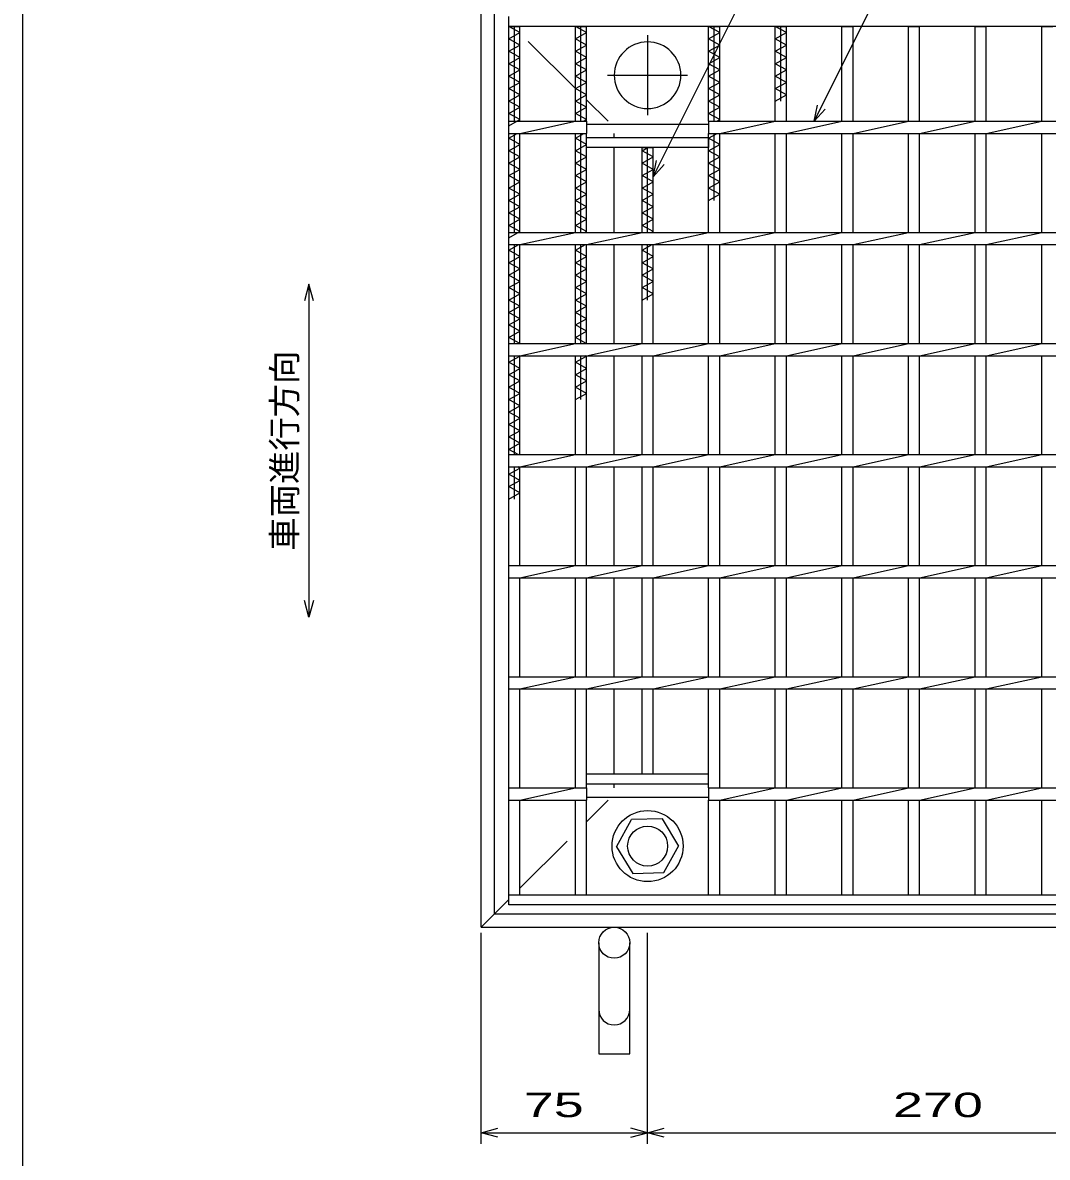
# Model space of a CAD drawing. Units: millimetres, scale not verified. Extents: x -910 to 866, y -641 to 527.
# Drawn here: x -864 to -403, y -246 to 265 of the extents above; entities that cross this region are included whole.
import ezdxf
from ezdxf.enums import TextEntityAlignment as Align

# ---------------------------------------------------------------- set-up
doc = ezdxf.new("R2010")
doc.units = ezdxf.units.MM
doc.header["$LTSCALE"] = 5
doc.linetypes.add('CHAIN', pattern=[18.5, 12, -1.5, 3.5, -1.5])
doc.linetypes.add('DASHED', pattern=[7.5, 6, -1.5])
for name, color, linetype, lineweight in [('0_2', 150, 'Continuous', 25), ('16', 3, 'Continuous', 25), ('19', 6, 'Continuous', 25), ('22', 4, 'Continuous', 25)]:
    doc.layers.add(name, color=color, linetype=linetype, lineweight=lineweight)
doc.styles.add('ベクトル', font='')
doc.styles.get('ベクトル').set_extended_font_data('ベクトル')

msp = doc.modelspace()

# ---------------------------------------------------------------- linework, layer by layer
at = {"layer": '0_2'}
msp.add_line((-864.5, -573.25), (-864.5, 526.75), dxfattribs=at)
at = {"layer": '16'}
for p, q in [((-645.601, 263.245), (-645.601, 267.745)), ((-250.601, 263.245), (-645.601, 263.245)), ((-645.601, -127.755), (-645.601, 263.245)), ((-645.601, 263.245), (-640.601, 263.245)), ((-640.601, 260.445), (-645.601, 263.245)), ((-643.101, 220.495), (-643.101, 263.245)), ((-640.601, 220.495), (-640.601, 263.245)), ((-615.601, 220.495), (-615.601, 263.245)), ((-615.601, 263.245), (-610.601, 263.245)), ((-610.601, 260.445), (-615.601, 263.245)), ((-613.101, 220.495), (-613.101, 263.245)), ((-610.601, 220.495), (-610.601, 263.245)), ((-555.601, 220.495), (-555.601, 263.245)), ((-555.601, 263.245), (-550.601, 263.245)), ((-550.601, 260.445), (-555.601, 263.245)), ((-553.101, 220.495), (-553.101, 263.245)), ((-550.601, 220.495), (-550.601, 263.245)), ((-525.601, 220.495), (-525.601, 263.245)), ((-525.601, 263.245), (-520.601, 263.245)), ((-520.601, 260.445), (-525.601, 263.245)), ((-523.101, 229.645), (-523.101, 263.245)), ((-520.601, 220.495), (-520.601, 263.245)), ((-495.601, 220.495), (-495.601, 263.245)), ((-495.601, 263.245), (-490.601, 263.245)), ((-490.601, 220.495), (-490.601, 263.245)), ((-465.601, 220.495), (-465.601, 263.245)), ((-465.601, 263.245), (-460.601, 263.245)), ((-460.601, 220.495), (-460.601, 263.245)), ((-435.601, 220.495), (-435.601, 263.245)), ((-435.601, 263.245), (-430.601, 263.245)), ((-430.601, 220.495), (-430.601, 263.245)), ((-405.601, 220.495), (-405.601, 263.245)), ((-405.601, 263.245), (-400.601, 263.245)), ((-645.601, 257.645), (-640.601, 260.445)), ((-640.601, 254.845), (-645.601, 257.645)), ((-615.601, 257.645), (-610.601, 260.445)), ((-610.601, 254.845), (-615.601, 257.645)), ((-555.601, 257.645), (-550.601, 260.445)), ((-550.601, 254.845), (-555.601, 257.645)), ((-525.601, 257.645), (-520.601, 260.445)), ((-520.601, 254.845), (-525.601, 257.645)), ((-645.601, 252.045), (-640.601, 254.845)), ((-640.601, 249.245), (-645.601, 252.045)), ((-615.601, 252.045), (-610.601, 254.845)), ((-610.601, 249.245), (-615.601, 252.045)), ((-555.601, 252.045), (-550.601, 254.845)), ((-550.601, 249.245), (-555.601, 252.045)), ((-525.601, 252.045), (-520.601, 254.845)), ((-520.601, 249.245), (-525.601, 252.045)), ((-645.601, 246.445), (-640.601, 249.245)), ((-640.601, 243.645), (-645.601, 246.445)), ((-615.601, 246.445), (-610.601, 249.245)), ((-610.601, 243.645), (-615.601, 246.445)), ((-555.601, 246.445), (-550.601, 249.245)), ((-550.601, 243.645), (-555.601, 246.445)), ((-525.601, 246.445), (-520.601, 249.245)), ((-520.601, 243.645), (-525.601, 246.445)), ((-645.601, 240.845), (-640.601, 243.645)), ((-640.601, 238.045), (-645.601, 240.845)), ((-615.601, 240.845), (-610.601, 243.645)), ((-610.601, 238.045), (-615.601, 240.845)), ((-555.601, 240.845), (-550.601, 243.645)), ((-550.601, 238.045), (-555.601, 240.845)), ((-525.601, 240.845), (-520.601, 243.645)), ((-520.601, 238.045), (-525.601, 240.845)), ((-645.601, 235.245), (-640.601, 238.045)), ((-640.601, 232.445), (-645.601, 235.245)), ((-615.601, 235.245), (-610.601, 238.045)), ((-610.601, 232.445), (-615.601, 235.245)), ((-555.601, 235.245), (-550.601, 238.045)), ((-550.601, 232.445), (-555.601, 235.245)), ((-525.601, 235.245), (-520.601, 238.045)), ((-520.601, 232.445), (-525.601, 235.245)), ((-645.601, 229.645), (-640.601, 232.445)), ((-615.601, 229.645), (-610.601, 232.445)), ((-555.601, 229.645), (-550.601, 232.445)), ((-525.601, 229.645), (-520.601, 232.445)), ((-640.601, 226.845), (-645.601, 229.645)), ((-645.601, 224.045), (-640.601, 226.845)), ((-610.601, 226.845), (-615.601, 229.645)), ((-615.601, 224.045), (-610.601, 226.845)), ((-550.601, 226.845), (-555.601, 229.645)), ((-555.601, 224.045), (-550.601, 226.845)), ((-640.601, 221.245), (-645.601, 224.045)), ((-645.601, 218.445), (-640.601, 221.245)), ((-645.601, 220.495), (-610.601, 220.495)), ((-645.601, 214.995), (-645.601, 220.495)), ((-640.601, 214.995), (-615.601, 220.495)), ((-610.601, 221.245), (-615.601, 224.045)), ((-611.94, 220.495), (-610.601, 221.245)), ((-610.601, 220.495), (-610.601, 214.995)), ((-550.601, 221.245), (-555.601, 224.045)), ((-555.601, 220.495), (-340.601, 220.495)), ((-555.601, 220.495), (-555.601, 214.995)), ((-551.94, 220.495), (-550.601, 221.245)), ((-550.601, 214.995), (-525.601, 220.495)), ((-520.601, 214.995), (-495.601, 220.495)), ((-490.601, 214.995), (-465.601, 220.495)), ((-460.601, 214.995), (-435.601, 220.495)), ((-430.601, 214.995), (-405.601, 220.495)), ((-645.601, 214.995), (-610.601, 214.995)), ((-645.601, 212.845), (-641.762, 214.995)), ((-643.101, 170.495), (-643.101, 214.995)), ((-640.601, 170.495), (-640.601, 214.995)), ((-615.601, 170.495), (-615.601, 214.995)), ((-615.601, 212.845), (-611.762, 214.995)), ((-613.101, 170.495), (-613.101, 214.995)), ((-610.601, 219.245), (-555.601, 219.245)), ((-610.601, 170.495), (-610.601, 214.995)), ((-555.601, 214.995), (-340.601, 214.995)), ((-555.601, 170.495), (-555.601, 214.995)), ((-555.601, 212.845), (-551.762, 214.995)), ((-553.101, 184.845), (-553.101, 214.995)), ((-550.601, 170.495), (-550.601, 214.995)), ((-525.601, 170.495), (-525.601, 214.995)), ((-520.601, 170.495), (-520.601, 214.995)), ((-495.601, 170.495), (-495.601, 214.995)), ((-490.601, 170.495), (-490.601, 214.995)), ((-465.601, 170.495), (-465.601, 214.995)), ((-460.601, 170.495), (-460.601, 214.995)), ((-435.601, 170.495), (-435.601, 214.995)), ((-430.601, 170.495), (-430.601, 214.995)), ((-405.601, 170.495), (-405.601, 214.995)), ((-640.601, 210.045), (-645.601, 212.845)), ((-645.601, 207.245), (-640.601, 210.045)), ((-610.601, 210.045), (-615.601, 212.845)), ((-615.601, 207.245), (-610.601, 210.045)), ((-610.601, 213.245), (-555.601, 213.245)), ((-610.601, 208.745), (-610.601, 213.245)), ((-555.601, 213.245), (-555.601, 208.745)), ((-550.601, 210.045), (-555.601, 212.845)), ((-555.601, 207.245), (-550.601, 210.045)), ((-640.601, 204.445), (-645.601, 207.245)), ((-645.601, 201.645), (-640.601, 204.445)), ((-610.601, 204.445), (-615.601, 207.245)), ((-615.601, 201.645), (-610.601, 204.445)), ((-555.601, 208.745), (-610.601, 208.745)), ((-585.601, 170.495), (-585.601, 208.745)), ((-585.601, 208.745), (-580.601, 208.745)), ((-585.601, 207.245), (-582.922, 208.745)), ((-580.601, 204.445), (-585.601, 207.245)), ((-585.601, 201.645), (-580.601, 204.445)), ((-583.101, 170.495), (-583.101, 208.745)), ((-580.601, 170.495), (-580.601, 208.745)), ((-550.601, 204.445), (-555.601, 207.245)), ((-555.601, 201.645), (-550.601, 204.445)), ((-640.601, 198.845), (-645.601, 201.645)), ((-610.601, 198.845), (-615.601, 201.645)), ((-580.601, 198.845), (-585.601, 201.645)), ((-550.601, 198.845), (-555.601, 201.645)), ((-645.601, 196.045), (-640.601, 198.845)), ((-640.601, 193.245), (-645.601, 196.045)), ((-615.601, 196.045), (-610.601, 198.845)), ((-610.601, 193.245), (-615.601, 196.045)), ((-585.601, 196.045), (-580.601, 198.845)), ((-580.601, 193.245), (-585.601, 196.045)), ((-555.601, 196.045), (-550.601, 198.845)), ((-550.601, 193.245), (-555.601, 196.045)), ((-645.601, 190.445), (-640.601, 193.245)), ((-640.601, 187.645), (-645.601, 190.445)), ((-615.601, 190.445), (-610.601, 193.245)), ((-610.601, 187.645), (-615.601, 190.445)), ((-585.601, 190.445), (-580.601, 193.245)), ((-580.601, 187.645), (-585.601, 190.445)), ((-555.601, 190.445), (-550.601, 193.245)), ((-550.601, 187.645), (-555.601, 190.445)), ((-645.601, 184.845), (-640.601, 187.645)), ((-640.601, 182.045), (-645.601, 184.845)), ((-615.601, 184.845), (-610.601, 187.645)), ((-610.601, 182.045), (-615.601, 184.845)), ((-585.601, 184.845), (-580.601, 187.645)), ((-580.601, 182.045), (-585.601, 184.845)), ((-555.601, 184.845), (-550.601, 187.645)), ((-645.601, 179.245), (-640.601, 182.045)), ((-640.601, 176.445), (-645.601, 179.245)), ((-615.601, 179.245), (-610.601, 182.045)), ((-610.601, 176.445), (-615.601, 179.245)), ((-585.601, 179.245), (-580.601, 182.045)), ((-580.601, 176.445), (-585.601, 179.245)), ((-645.601, 173.645), (-640.601, 176.445)), ((-615.601, 173.645), (-610.601, 176.445)), ((-585.601, 173.645), (-580.601, 176.445)), ((-640.601, 170.845), (-645.601, 173.645)), ((-645.601, 168.045), (-640.601, 170.845)), ((-645.601, 170.495), (-250.601, 170.495)), ((-645.601, 164.995), (-645.601, 170.495)), ((-640.601, 164.995), (-615.601, 170.495)), ((-610.601, 170.845), (-615.601, 173.645)), ((-611.226, 170.495), (-610.601, 170.845)), ((-610.601, 164.995), (-585.601, 170.495)), ((-580.601, 170.845), (-585.601, 173.645)), ((-581.226, 170.495), (-580.601, 170.845)), ((-580.601, 164.995), (-555.601, 170.495)), ((-550.601, 164.995), (-525.601, 170.495)), ((-520.601, 164.995), (-495.601, 170.495)), ((-490.601, 164.995), (-465.601, 170.495)), ((-460.601, 164.995), (-435.601, 170.495)), ((-430.601, 164.995), (-405.601, 170.495)), ((-645.601, 164.995), (-250.601, 164.995)), ((-645.601, 162.445), (-641.047, 164.995)), ((-643.101, 120.495), (-643.101, 164.995)), ((-640.601, 120.495), (-640.601, 164.995)), ((-615.601, 120.495), (-615.601, 164.995)), ((-615.601, 162.445), (-611.047, 164.995)), ((-613.101, 120.495), (-613.101, 164.995)), ((-610.601, 120.495), (-610.601, 164.995)), ((-585.601, 120.495), (-585.601, 164.995)), ((-585.601, 162.445), (-581.047, 164.995)), ((-583.101, 140.045), (-583.101, 164.995)), ((-580.601, 120.495), (-580.601, 164.995)), ((-555.601, 120.495), (-555.601, 164.995)), ((-550.601, 120.495), (-550.601, 164.995)), ((-525.601, 120.495), (-525.601, 164.995)), ((-520.601, 120.495), (-520.601, 164.995)), ((-495.601, 120.495), (-495.601, 164.995)), ((-490.601, 120.495), (-490.601, 164.995)), ((-465.601, 120.495), (-465.601, 164.995)), ((-460.601, 120.495), (-460.601, 164.995)), ((-435.601, 120.495), (-435.601, 164.995)), ((-430.601, 120.495), (-430.601, 164.995)), ((-405.601, 120.495), (-405.601, 164.995)), ((-640.601, 159.645), (-645.601, 162.445)), ((-645.601, 156.845), (-640.601, 159.645)), ((-610.601, 159.645), (-615.601, 162.445)), ((-615.601, 156.845), (-610.601, 159.645)), ((-580.601, 159.645), (-585.601, 162.445)), ((-585.601, 156.845), (-580.601, 159.645)), ((-640.601, 154.045), (-645.601, 156.845)), ((-645.601, 151.245), (-640.601, 154.045)), ((-610.601, 154.045), (-615.601, 156.845)), ((-615.601, 151.245), (-610.601, 154.045)), ((-580.601, 154.045), (-585.601, 156.845)), ((-585.601, 151.245), (-580.601, 154.045)), ((-640.601, 148.445), (-645.601, 151.245)), ((-645.601, 145.645), (-640.601, 148.445)), ((-610.601, 148.445), (-615.601, 151.245)), ((-615.601, 145.645), (-610.601, 148.445)), ((-580.601, 148.445), (-585.601, 151.245)), ((-585.601, 145.645), (-580.601, 148.445)), ((-640.601, 142.845), (-645.601, 145.645)), ((-610.601, 142.845), (-615.601, 145.645)), ((-580.601, 142.845), (-585.601, 145.645)), ((-645.601, 140.045), (-640.601, 142.845)), ((-640.601, 137.245), (-645.601, 140.045)), ((-615.601, 140.045), (-610.601, 142.845)), ((-610.601, 137.245), (-615.601, 140.045)), ((-585.601, 140.045), (-580.601, 142.845)), ((-645.601, 134.445), (-640.601, 137.245)), ((-640.601, 131.645), (-645.601, 134.445)), ((-615.601, 134.445), (-610.601, 137.245)), ((-610.601, 131.645), (-615.601, 134.445)), ((-645.601, 128.845), (-640.601, 131.645)), ((-640.601, 126.045), (-645.601, 128.845)), ((-615.601, 128.845), (-610.601, 131.645)), ((-610.601, 126.045), (-615.601, 128.845)), ((-645.601, 123.245), (-640.601, 126.045)), ((-640.69, 120.495), (-645.601, 123.245)), ((-615.601, 123.245), (-610.601, 126.045)), ((-610.69, 120.495), (-615.601, 123.245)), ((-645.601, 120.495), (-250.601, 120.495)), ((-645.601, 114.995), (-645.601, 120.495)), ((-640.601, 114.995), (-615.601, 120.495)), ((-610.601, 114.995), (-585.601, 120.495)), ((-580.601, 114.995), (-555.601, 120.495)), ((-550.601, 114.995), (-525.601, 120.495)), ((-520.601, 114.995), (-495.601, 120.495)), ((-490.601, 114.995), (-465.601, 120.495)), ((-460.601, 114.995), (-435.601, 120.495)), ((-430.601, 114.995), (-405.601, 120.495)), ((-645.601, 114.995), (-250.601, 114.995)), ((-645.601, 112.045), (-640.601, 114.845)), ((-643.101, 70.495), (-643.101, 114.995)), ((-640.601, 114.845), (-640.869, 114.995)), ((-640.601, 70.495), (-640.601, 114.995)), ((-615.601, 70.495), (-615.601, 114.995)), ((-615.601, 112.045), (-610.601, 114.845)), ((-613.101, 95.245), (-613.101, 114.995)), ((-610.601, 114.845), (-610.869, 114.995)), ((-610.601, 70.495), (-610.601, 114.995)), ((-585.601, 70.495), (-585.601, 114.995)), ((-580.601, 70.495), (-580.601, 114.995)), ((-555.601, 70.495), (-555.601, 114.995)), ((-550.601, 70.495), (-550.601, 114.995)), ((-525.601, 70.495), (-525.601, 114.995)), ((-520.601, 70.495), (-520.601, 114.995)), ((-495.601, 70.495), (-495.601, 114.995)), ((-490.601, 70.495), (-490.601, 114.995)), ((-465.601, 70.495), (-465.601, 114.995)), ((-460.601, 70.495), (-460.601, 114.995)), ((-435.601, 70.495), (-435.601, 114.995)), ((-430.601, 70.495), (-430.601, 114.995)), ((-405.601, 70.495), (-405.601, 114.995)), ((-640.601, 109.245), (-645.601, 112.045)), ((-645.601, 106.445), (-640.601, 109.245)), ((-610.601, 109.245), (-615.601, 112.045)), ((-615.601, 106.445), (-610.601, 109.245)), ((-640.601, 103.645), (-645.601, 106.445)), ((-645.601, 100.845), (-640.601, 103.645)), ((-610.601, 103.645), (-615.601, 106.445)), ((-615.601, 100.845), (-610.601, 103.645)), ((-640.601, 98.045), (-645.601, 100.845)), ((-645.601, 95.245), (-640.601, 98.045)), ((-610.601, 98.045), (-615.601, 100.845)), ((-615.601, 95.245), (-610.601, 98.045)), ((-640.601, 92.445), (-645.601, 95.245)), ((-645.601, 89.645), (-640.601, 92.445)), ((-640.601, 86.845), (-645.601, 89.645)), ((-645.601, 84.045), (-640.601, 86.845)), ((-640.601, 81.245), (-645.601, 84.045)), ((-645.601, 78.445), (-640.601, 81.245)), ((-640.601, 75.645), (-645.601, 78.445)), ((-645.601, 72.845), (-640.601, 75.645)), ((-641.405, 70.495), (-645.601, 72.845)), ((-645.601, 70.495), (-250.601, 70.495)), ((-645.601, 64.995), (-645.601, 70.495)), ((-640.601, 64.995), (-615.601, 70.495)), ((-610.601, 64.995), (-585.601, 70.495)), ((-580.601, 64.995), (-555.601, 70.495)), ((-550.601, 64.995), (-525.601, 70.495)), ((-520.601, 64.995), (-495.601, 70.495)), ((-490.601, 64.995), (-465.601, 70.495)), ((-460.601, 64.995), (-435.601, 70.495)), ((-430.601, 64.995), (-405.601, 70.495)), ((-645.601, 64.995), (-250.601, 64.995)), ((-645.601, 61.645), (-640.601, 64.445)), ((-640.601, 58.845), (-645.601, 61.645)), ((-643.101, 50.445), (-643.101, 64.995)), ((-640.601, 64.445), (-641.583, 64.995)), ((-640.601, 20.495), (-640.601, 64.995)), ((-615.601, 20.495), (-615.601, 64.995)), ((-610.601, 20.495), (-610.601, 64.995)), ((-585.601, 20.495), (-585.601, 64.995)), ((-580.601, 20.495), (-580.601, 64.995)), ((-555.601, 20.495), (-555.601, 64.995)), ((-550.601, 20.495), (-550.601, 64.995)), ((-525.601, 20.495), (-525.601, 64.995)), ((-520.601, 20.495), (-520.601, 64.995)), ((-495.601, 20.495), (-495.601, 64.995)), ((-490.601, 20.495), (-490.601, 64.995)), ((-465.601, 20.495), (-465.601, 64.995)), ((-460.601, 20.495), (-460.601, 64.995)), ((-435.601, 20.495), (-435.601, 64.995)), ((-430.601, 20.495), (-430.601, 64.995)), ((-405.601, 20.495), (-405.601, 64.995)), ((-645.601, 56.045), (-640.601, 58.845)), ((-640.601, 53.245), (-645.601, 56.045)), ((-645.601, 50.445), (-640.601, 53.245)), ((-645.601, 20.495), (-250.601, 20.495)), ((-645.601, 14.995), (-645.601, 20.495)), ((-640.601, 14.995), (-615.601, 20.495)), ((-610.601, 14.995), (-585.601, 20.495)), ((-580.601, 14.995), (-555.601, 20.495)), ((-550.601, 14.995), (-525.601, 20.495)), ((-520.601, 14.995), (-495.601, 20.495)), ((-490.601, 14.995), (-465.601, 20.495)), ((-460.601, 14.995), (-435.601, 20.495)), ((-430.601, 14.995), (-405.601, 20.495)), ((-645.601, 14.995), (-250.601, 14.995)), ((-640.601, -29.505), (-640.601, 14.995)), ((-615.601, -29.505), (-615.601, 14.995)), ((-610.601, -29.505), (-610.601, 14.995)), ((-585.601, -29.505), (-585.601, 14.995)), ((-580.601, -29.505), (-580.601, 14.995)), ((-555.601, -29.505), (-555.601, 14.995)), ((-550.601, -29.505), (-550.601, 14.995)), ((-525.601, -29.505), (-525.601, 14.995)), ((-520.601, -29.505), (-520.601, 14.995)), ((-495.601, -29.505), (-495.601, 14.995)), ((-490.601, -29.505), (-490.601, 14.995)), ((-465.601, -29.505), (-465.601, 14.995)), ((-460.601, -29.505), (-460.601, 14.995)), ((-435.601, -29.505), (-435.601, 14.995)), ((-430.601, -29.505), (-430.601, 14.995)), ((-405.601, -29.505), (-405.601, 14.995)), ((-645.601, -29.505), (-250.601, -29.505)), ((-645.601, -35.005), (-645.601, -29.505)), ((-640.601, -35.005), (-615.601, -29.505)), ((-610.601, -35.005), (-585.601, -29.505)), ((-580.601, -35.005), (-555.601, -29.505)), ((-550.601, -35.005), (-525.601, -29.505)), ((-520.601, -35.005), (-495.601, -29.505)), ((-490.601, -35.005), (-465.601, -29.505)), ((-460.601, -35.005), (-435.601, -29.505)), ((-430.601, -35.005), (-405.601, -29.505)), ((-645.601, -35.005), (-250.601, -35.005)), ((-640.601, -79.505), (-640.601, -35.005)), ((-615.601, -79.505), (-615.601, -35.005)), ((-610.601, -79.505), (-610.601, -35.005)), ((-585.601, -73.255), (-585.601, -35.005)), ((-580.601, -73.255), (-580.601, -35.005)), ((-555.601, -79.505), (-555.601, -35.005)), ((-550.601, -79.505), (-550.601, -35.005)), ((-525.601, -79.505), (-525.601, -35.005)), ((-520.601, -79.505), (-520.601, -35.005)), ((-495.601, -79.505), (-495.601, -35.005)), ((-490.601, -79.505), (-490.601, -35.005)), ((-465.601, -79.505), (-465.601, -35.005)), ((-460.601, -79.505), (-460.601, -35.005)), ((-435.601, -79.505), (-435.601, -35.005)), ((-430.601, -79.505), (-430.601, -35.005)), ((-405.601, -79.505), (-405.601, -35.005)), ((-610.601, -73.255), (-555.601, -73.255)), ((-610.601, -77.755), (-610.601, -73.255)), ((-585.601, -73.255), (-580.601, -73.255)), ((-555.601, -77.755), (-555.601, -73.255)), ((-645.601, -79.505), (-610.601, -79.505)), ((-645.601, -85.005), (-645.601, -79.505)), ((-640.601, -85.005), (-615.601, -79.505)), ((-610.601, -77.755), (-555.601, -77.755)), ((-610.601, -79.505), (-610.601, -85.005)), ((-555.601, -79.505), (-340.601, -79.505)), ((-555.601, -79.505), (-555.601, -85.005)), ((-550.601, -85.005), (-525.601, -79.505)), ((-520.601, -85.005), (-495.601, -79.505)), ((-490.601, -85.005), (-465.601, -79.505)), ((-460.601, -85.005), (-435.601, -79.505)), ((-430.601, -85.005), (-405.601, -79.505)), ((-645.601, -85.005), (-610.601, -85.005)), ((-640.601, -127.755), (-640.601, -85.005)), ((-615.601, -127.755), (-615.601, -85.005)), ((-610.601, -83.755), (-555.601, -83.755)), ((-610.601, -127.755), (-610.601, -85.005)), ((-555.601, -85.005), (-340.601, -85.005)), ((-555.601, -127.755), (-555.601, -85.005)), ((-550.601, -127.755), (-550.601, -85.005)), ((-525.601, -127.755), (-525.601, -85.005)), ((-520.601, -127.755), (-520.601, -85.005)), ((-495.601, -127.755), (-495.601, -85.005)), ((-490.601, -127.755), (-490.601, -85.005)), ((-465.601, -127.755), (-465.601, -85.005)), ((-460.601, -127.755), (-460.601, -85.005)), ((-435.601, -127.755), (-435.601, -85.005)), ((-430.601, -127.755), (-430.601, -85.005)), ((-405.601, -127.755), (-405.601, -85.005)), ((-597.097, -106.097), (-590.395, -93.805)), ((-576.399, -93.463), (-590.395, -93.805)), ((-569.101, -105.755), (-576.399, -93.463)), ((-597.097, -106.097), (-589.803, -118.046)), ((-575.807, -117.704), (-569.105, -105.413)), ((-589.803, -118.046), (-575.807, -117.704)), ((-645.601, -127.755), (-250.601, -127.755)), ((-645.601, -132.255), (-645.601, -127.755)), ((-645.601, -127.755), (-640.601, -127.755)), ((-250.601, -132.255), (-645.601, -132.255)), ((-615.601, -127.755), (-610.601, -127.755)), ((-555.601, -127.755), (-550.601, -127.755)), ((-525.601, -127.755), (-520.601, -127.755)), ((-495.601, -127.755), (-490.601, -127.755)), ((-465.601, -127.755), (-460.601, -127.755)), ((-435.601, -127.755), (-430.601, -127.755)), ((-405.601, -127.755), (-400.601, -127.755))]:
    msp.add_line(p, q, dxfattribs=at)
at = {"layer": '16', "linetype": 'CHAIN'}
for p, q in [((-583.101, 259.245), (-583.101, 223.245)), ((-601.101, 241.245), (-565.101, 241.245))]:
    msp.add_line(p, q, dxfattribs=at)
at = {"layer": '16'}
for radius in [16, 9]:
    msp.add_circle((-583.101, -105.755), radius, dxfattribs=at)
for start, end in [(90, 270), (270, 90)]:
    msp.add_arc((-583.101, 241.245), 15, start, end, dxfattribs=at)
at = {"layer": '19'}
for p, q in [((-658.101, -142.255), (-658.101, 277.745)), ((-652.101, -136.255), (-652.101, 271.745)), ((-598.101, 170.495), (-598.101, 208.745)), ((-598.101, 120.495), (-598.101, 164.995)), ((-598.101, 70.495), (-598.101, 114.995)), ((-598.101, 20.495), (-598.101, 64.995)), ((-598.101, -29.505), (-598.101, 14.995)), ((-598.101, -73.255), (-598.101, -35.005)), ((-652.101, -136.255), (-244.101, -136.255)), ((-658.101, -142.255), (-238.101, -142.255)), ((-605.101, -149.255), (-605.101, -199.255)), ((-591.101, -199.255), (-591.101, -149.255)), ((-605.101, -199.255), (-591.101, -199.255))]:
    msp.add_line(p, q, dxfattribs=at)
at = {"layer": '19', "linetype": 'DASHED'}
for p, q in [((-615.601, 235.245), (-640.601, 260.245)), ((-600.851, 220.495), (-610.601, 230.245)), ((-598.101, 213.245), (-598.101, 214.995)), ((-598.101, -79.505), (-598.101, -77.755)), ((-610.601, -94.755), (-600.851, -85.005)), ((-640.601, -124.755), (-615.601, -99.755)), ((-658.101, -142.255), (-645.601, -129.755))]:
    msp.add_line(p, q, dxfattribs=at)
at = {"layer": '19'}
msp.add_circle((-598.101, -149.255), 7, dxfattribs=at)
msp.add_arc((-598.101, -179.255), 7, 180, 0, dxfattribs=at)
at = {"layer": '22'}
for p, q in [((-580.601, 195.495), (-473.101, 410.495)), ((-508.101, 220.495), (-424.226, 388.245)), ((-508.101, 220.495), (-506.601, 227.795)), ((-508.101, 220.495), (-503.101, 225.995)), ((-580.601, 195.495), (-579.101, 202.795)), ((-580.601, 195.495), (-575.601, 200.995)), ((-735.601, 147.245), (-737.601, 139.745)), ((-733.601, 139.745), (-735.601, 147.245)), ((-735.601, 147.245), (-735.601, -2.755)), ((-735.601, -2.755), (-737.601, 4.745)), ((-733.601, 4.745), (-735.601, -2.755)), ((-658.101, -239.755), (-658.101, -144.755)), ((-583.101, -239.755), (-583.101, -144.755)), ((-658.101, -234.755), (-650.601, -232.755)), ((-650.601, -236.755), (-658.101, -234.755)), ((-658.101, -234.755), (-583.101, -234.755)), ((-583.101, -234.755), (-590.601, -232.755)), ((-590.601, -236.755), (-583.101, -234.755)), ((-583.101, -234.755), (-575.601, -232.755)), ((-575.601, -236.755), (-583.101, -234.755)), ((-583.101, -234.755), (-313.101, -234.755))]:
    msp.add_line(p, q, dxfattribs=at)

# ---------------------------------------------------------------- texts
at = {"layer": '22', "color": 2, "style": 'ベクトル'}
msp.add_text('車両進行方向', height=11, rotation=90, dxfattribs=at).set_placement((-746.601, 27.245), align=Align.MIDDLE_LEFT)
at = {"layer": '22', "color": 2, "style": 'ベクトル', "width": 1.65}
for s, p in [(' 75 ', (-645.601, -222.255)), (' 270 ', (-479.351, -222.255))]:
    msp.add_text(s, height=11, dxfattribs=at).set_placement(p, align=Align.MIDDLE_LEFT)

doc.saveas('drawing.dxf')
